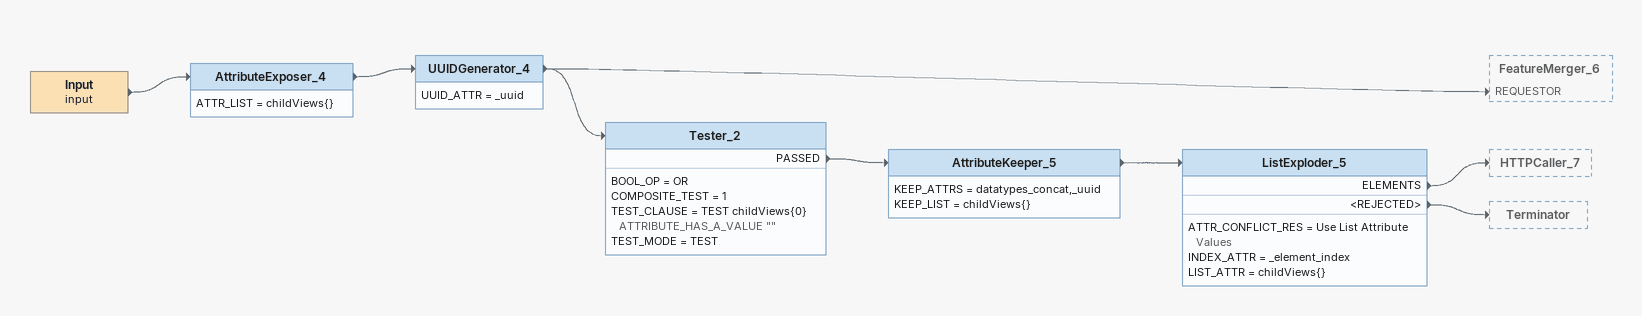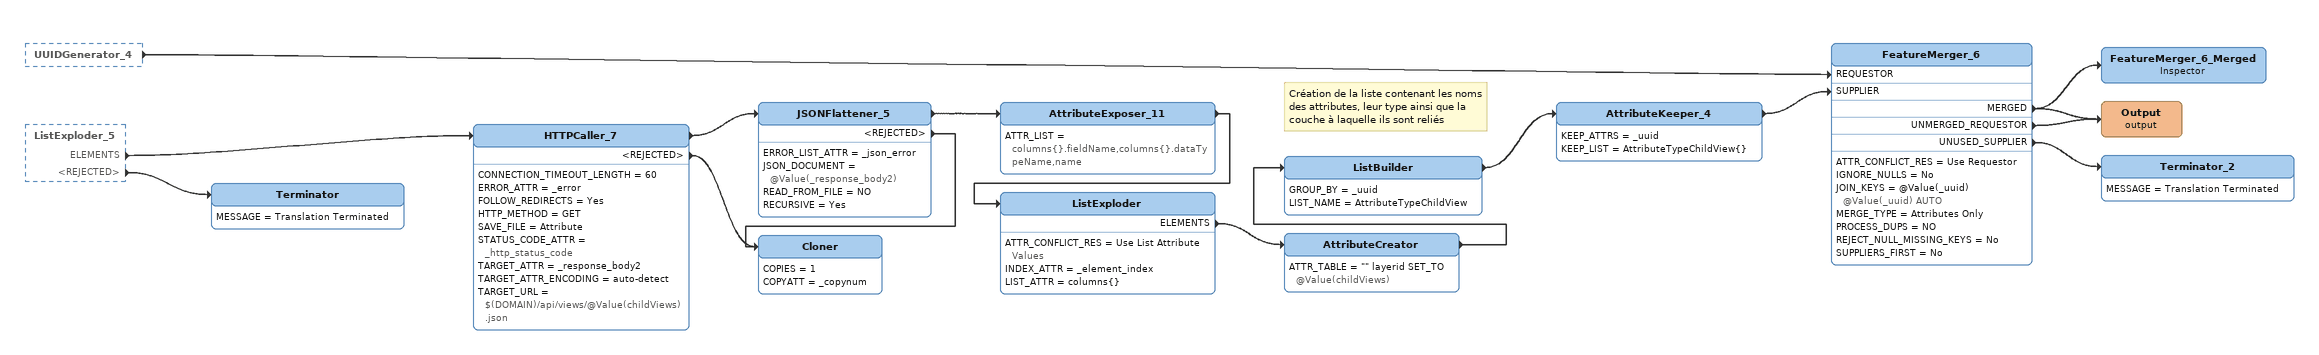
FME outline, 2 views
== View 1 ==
Input (input)
    -> AttributeExposer_4
AttributeExposer_4
    ATTR_LIST = childViews{}
    -> UUIDGenerator_4
UUIDGenerator_4
    UUID_ATTR = _uuid
    -> Tester_2
    -> FeatureMerger_6 [REQUESTOR]
Tester_2
    BOOL_OP = OR
    COMPOSITE_TEST = 1
    TEST_CLAUSE = TEST childViews{0} ATTRIBUTE_HAS_A_VALUE ""
    TEST_MODE = TEST
    PASSED -> AttributeKeeper_5
AttributeKeeper_5
    KEEP_ATTRS = datatypes_concat,_uuid
    KEEP_LIST = childViews{}
    -> ListExploder_5
ListExploder_5
    ATTR_CONFLICT_RES = Use List Attribute Values
    INDEX_ATTR = _element_index
    LIST_ATTR = childViews{}
    ELEMENTS -> HTTPCaller_7
    <REJECTED> -> Terminator

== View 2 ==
UUIDGenerator_4 [outside]
    -> FeatureMerger_6 [REQUESTOR]
ListExploder_5 [outside]
    ELEMENTS -> HTTPCaller_7
    <REJECTED> -> Terminator
HTTPCaller_7
    CONNECTION_TIMEOUT_LENGTH = 60
    ERROR_ATTR = _error
    FOLLOW_REDIRECTS = Yes
    HTTP_METHOD = GET
    SAVE_FILE = Attribute
    STATUS_CODE_ATTR = _http_status_code
    TARGET_ATTR = _response_body2
    TARGET_ATTR_ENCODING = auto-detect
    TARGET_URL = $(DOMAIN)/api/views/@Value(childViews).json
    -> JSONFlattener_5
    <REJECTED> -> Cloner
JSONFlattener_5
    ERROR_LIST_ATTR = _json_error
    JSON_DOCUMENT = @Value(_response_body2)
    READ_FROM_FILE = NO
    RECURSIVE = Yes
    -> AttributeExposer_11
    <REJECTED> -> Cloner
AttributeExposer_11
    ATTR_LIST = columns{}.fieldName,columns{}.dataTypeName,name
    -> ListExploder
ListExploder
    ATTR_CONFLICT_RES = Use List Attribute Values
    INDEX_ATTR = _element_index
    LIST_ATTR = columns{}
    ELEMENTS -> AttributeCreator
AttributeCreator
    ATTR_TABLE = "" layerid SET_TO @Value(childViews)
    -> ListBuilder
Note: Création de la liste contenant les noms des attributes, leur type ainsi que la couche à laquelle ils sont reliés
ListBuilder
    GROUP_BY = _uuid
    LIST_NAME = AttributeTypeChildView
    -> AttributeKeeper_4
AttributeKeeper_4
    KEEP_ATTRS = _uuid
    KEEP_LIST = AttributeTypeChildView{}
    -> FeatureMerger_6 [SUPPLIER]
FeatureMerger_6
    ATTR_CONFLICT_RES = Use Requestor
    IGNORE_NULLS = No
    JOIN_KEYS = @Value(_uuid) @Value(_uuid) AUTO
    MERGE_TYPE = Attributes Only
    PROCESS_DUPS = NO
    REJECT_NULL_MISSING_KEYS = No
    SUPPLIERS_FIRST = No
    MERGED -> Output (output)
    MERGED -> FeatureMerger_6_Merged
    UNMERGED_REQUESTOR -> Output (output)
    UNUSED_SUPPLIER -> Terminator_2
FeatureMerger_6_Merged: Inspector
Output (output)
Terminator_2
    MESSAGE = Translation Terminated
Cloner
    COPIES = 1
    COPYATT = _copynum
Terminator
    MESSAGE = Translation Terminated
